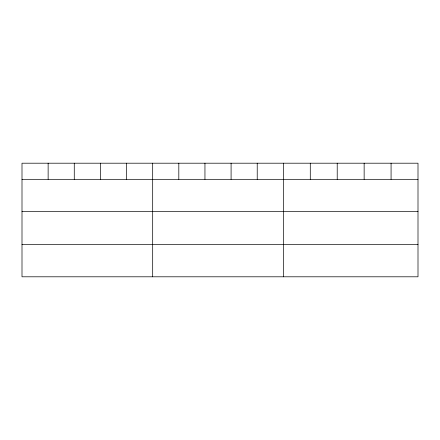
<?xml version="1.0" encoding="UTF-8"?>
<svg xmlns="http://www.w3.org/2000/svg" width="440" height="440" viewBox="0 0 440 440"><rect width="100%" height="100%" fill="white"/><g stroke="black" fill="none" stroke-linecap="round" stroke-linejoin="round"><path stroke-width="0.66" d="M418 179.328L418 276.798L22 276.798L22 163.202L418 163.202L418 179.328L22 179.328M22 211.497L418 211.497M22 244.635L418 244.635M391.072 163.202L391.072 179.328M364.144 163.202L364.144 179.328M337.216 163.202L337.216 179.328M310.288 163.202L310.288 179.328M283.36 163.202L283.36 276.798M257.224 163.202L257.224 179.328M231.088 163.202L231.088 179.328M204.952 163.202L204.952 179.328M178.816 163.202L178.816 179.328M152.68 163.202L152.68 276.798M126.544 163.202L126.544 179.328M100.408 163.202L100.408 179.328M74.272 163.202L74.272 179.328M48.136 163.202L48.136 179.328"/></g></svg>
